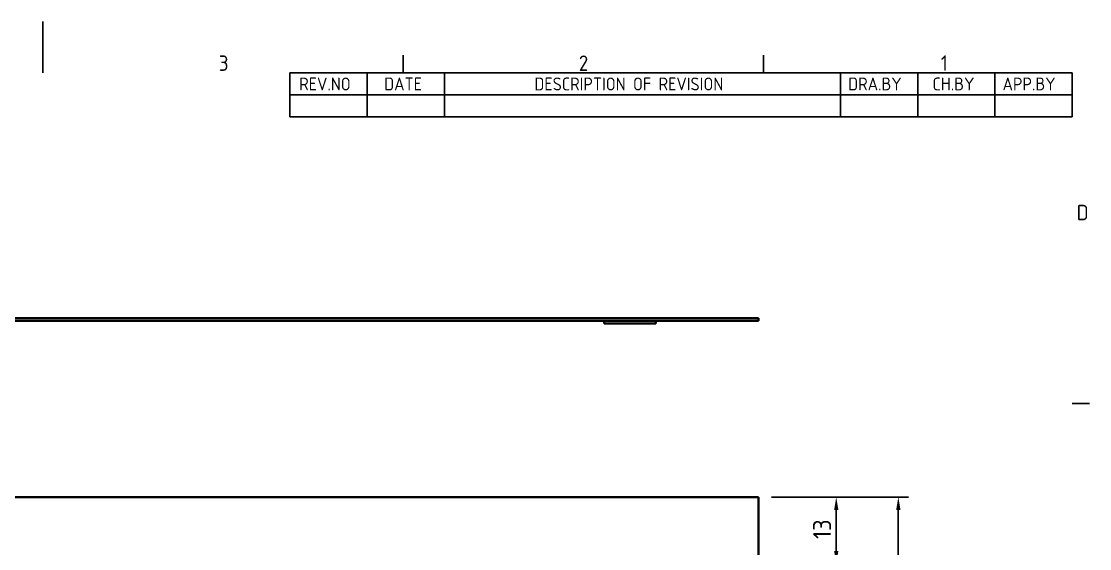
# Model space of a CAD drawing. Header units: millimetres. Extents: x 0 to 420, y 0 to 297.
# Drawn here: x 205.8 to 413.4, y 194.5 to 297 of the extents above; entities that cross this region are included whole.
import ezdxf

# ---------------------------------------------------------------- set-up
doc = ezdxf.new("R2010")
doc.units = ezdxf.units.MM
doc.layers.get('0').update_dxf_attribs({"color": 3, "lineweight": 25})
for name, color, linetype, lineweight in [('가시적인 것(ISO)', 3, 'Continuous', 40), ('경계(ISO)', 7, 'Continuous', 25), ('기호(ISO)', 5, 'Continuous', 25), ('치수(ISO)', 2, 'Continuous', 25)]:
    doc.layers.add(name, color=color, linetype=linetype, lineweight=lineweight)
doc.styles.add('ISO ProportionalPSTEK', font='isocp.shx')
doc.styles.add('문자 텍스트_PSTEK_POSCO', font='isocp.shx')
doc.styles.add('치수 텍스트_PSTEK_POSCO', font='isocp.shx')
doc.dimstyles.new('치수_PSTEK_POSCO', dxfattribs={"dimtxt": 3.5, "dimasz": 2.5, "dimexe": 2, "dimexo": 2.5, "dimgap": 1, "dimtad": 1, "dimrnd": 1e-08, "dimdsep": 46, "dimtxsty": '치수 텍스트_PSTEK_POSCO', "dimcen": 0.09, "dimdle": 10, "dimclrd": 7, "dimclre": 7, "dimclrt": 2, "dimadec": 1, "dimazin": 2, "dimtfac": 1, "dimtmove": 0, "dimatfit": 3, "dimfxl": 0, "dimtolj": 1, "dimlwd": -1, "dimlwe": -1, "dimarcsym": 0})

# ---------------------------------------------------------------- blocks, each defined once
blk = doc.blocks.new('경계 Default Border')
at = {"layer": '경계(ISO)'}
for p, q in [((280, 287.0000076293945), (280, 290.4000091552734)), ((350, 287.0000076293945), (350, 290.4000091552734)), ((410, 222.7499961853027), (413.4000015258789, 222.7499961853027))]:
    blk.add_line(p, q, dxfattribs=at)
at = {"layer": '경계(ISO)', "flags": 128}
blk.add_lwpolyline([(210, 297.0000076293945), (210, 287.0000076293945)], dxfattribs=at)
at = {"layer": '경계(ISO)', "color": 2, "char_height": 3.00000011920929, "attachment_point": 7, "style": '문자 텍스트_PSTEK_POSCO'}
for s, insert in [('3', (244.1685395229535, 287.3713945155963)), ('2', (314.127739416884, 287.3713945155963)), ('1', (384.4860661041481, 287.4)), ('D', (410.878270202895, 258.3463944559917))]:
    blk.add_mtext(s, dxfattribs=dict(at, insert=insert))
blk = doc.blocks.new('리비전 내역')
at = {"layer": '기호(ISO)'}
for p, q in [((258, 287.0000076293945), (410, 287.0000076293945)), ((258, 287.0000076293945), (258, 282.7200076293945)), ((273, 287.0000076293945), (273, 282.7200076293945)), ((288, 287.0000076293945), (288, 282.7200076293945)), ((365, 287.0000076293945), (365, 282.7200076293945)), ((380, 287.0000076293945), (380, 282.7200076293945)), ((395, 287.0000076293945), (395, 282.7200076293945)), ((410, 287.0000076293945), (410, 282.7200076293945)), ((258, 282.7200076293945), (410, 282.7200076293945)), ((258, 282.7200076293945), (258, 278.4400076293945)), ((273, 282.7200076293945), (273, 278.4400076293945)), ((288, 282.7200076293945), (288, 278.4400076293945)), ((365, 282.7200076293945), (365, 278.4400076293945)), ((380, 282.7200076293945), (380, 278.4400076293945)), ((395, 282.7200076293945), (395, 278.4400076293945)), ((410, 282.7200076293945), (410, 278.4400076293945)), ((258, 278.4400076293945), (410, 278.4400076293945))]:
    blk.add_line(p, q, dxfattribs=at)
at = {"layer": '기호(ISO)', "color": 2, "char_height": 2.5, "attachment_point": 7, "style": 'ISO ProportionalPSTEK'}
for s, insert in [('REV.NO', (259.7871163682308, 283.5831900503393)), ('DATE', (276.3142317728366, 283.5831900503393)), ('DESCRIPTION OF REVISION', (305.5070204333629, 283.5831900503393)), ('DRA.BY', (366.4757339553204, 283.5831900503393)), ('CH.BY', (382.8642915086117, 283.5831900503393)), ('APP.BY', (396.4777339604404, 283.5831900503393))]:
    blk.add_mtext(s, dxfattribs=dict(at, insert=insert))
blk = doc.blocks.new('*D23')
at = {"layer": 'Defpoints', "color": 0}
for p in [(349.0664043576478, 204.5637129435302), (376.2215990446441, 204.5637129435302), (349.0664043576478, 105.5637129435301)]:
    blk.add_point(p, dxfattribs=at)
at = {"layer": '치수(ISO)', "color": 7}
for p, q in [((351.5664043576478, 204.5637129435302), (378.2215990446441, 204.5637129435302)), ((376.2215990446441, 108.0637129435301), (376.2215990446441, 202.0637129435302)), ((351.5664043576478, 105.5637129435301), (378.2215990446441, 105.5637129435301))]:
    blk.add_line(p, q, dxfattribs=at)
for points in [[(375.8049323779774, 202.0637129435302), (376.6382657113108, 202.0637129435302), (376.2215990446441, 204.5637129435302)], [(375.8049323779774, 108.0637129435301), (376.6382657113107, 108.0637129435301), (376.2215990446441, 105.5637129435301)]]:
    blk.add_solid(points, dxfattribs=at)
at = {"layer": '치수(ISO)', "color": 2, "insert": (373.4715990446441, 152.9409369818618), "char_height": 3.5, "attachment_point": 4, "rotation": 90, "style": '치수 텍스트_PSTEK_POSCO'}
blk.add_mtext('\\A1;99', dxfattribs=at)
blk = doc.blocks.new('*D27')
at = {"layer": 'Defpoints', "color": 0}
for p in [(349.0664043576478, 204.5637129435302), (364.1585587724608, 204.5637129435302), (329.0664043576478, 191.5637129435302)]:
    blk.add_point(p, dxfattribs=at)
at = {"layer": '치수(ISO)', "color": 7}
for p, q in [((351.5664043576478, 204.5637129435302), (366.1585587724608, 204.5637129435302)), ((364.1585587724608, 194.0637129435302), (364.1585587724608, 202.0637129435302)), ((331.5664043576478, 191.5637129435302), (366.1585587724608, 191.5637129435302))]:
    blk.add_line(p, q, dxfattribs=at)
for points in [[(363.7418921057941, 202.0637129435302), (364.5752254391275, 202.0637129435302), (364.1585587724608, 204.5637129435302)], [(363.7418921057941, 194.0637129435302), (364.5752254391275, 194.0637129435302), (364.1585587724608, 191.5637129435302)]]:
    blk.add_solid(points, dxfattribs=at)
at = {"layer": '치수(ISO)', "color": 2, "insert": (361.4085587724608, 196.4162255701148), "char_height": 3.5, "attachment_point": 4, "rotation": 90, "style": '치수 텍스트_PSTEK_POSCO'}
blk.add_mtext('\\A1;13', dxfattribs=at)

msp = doc.modelspace()

# ---------------------------------------------------------------- linework, layer by layer
at = {"layer": '가시적인 것(ISO)'}
for p, q in [((349.0664043576726, 239.2954023853477), (40.0664043576726, 239.2954023853477)), ((349.0664043576726, 238.7954023853477), (40.0664043576726, 238.7954023853477)), ((319.0664043576726, 238.7954023853439), (319.0664043576726, 238.2954023853438)), ((329.0664043576726, 238.7954023853439), (329.0664043576726, 238.2954023853438)), ((349.0664043576726, 238.7954023853477), (349.0664043576726, 239.2954023853477)), ((319.0664043576726, 238.2954023853438), (329.0664043576726, 238.2954023853438)), ((349.0664043576478, 204.5637129435302), (40.0664043576478, 204.5637129435302)), ((349.0664043576478, 105.5637129435301), (349.0664043576478, 204.5637129435302))]:
    msp.add_line(p, q, dxfattribs=at)

# ---------------------------------------------------------------- block references
msp.add_blockref('경계 Default Border', (0, 0))
at = {"layer": '기호(ISO)'}
msp.add_blockref('리비전 내역', (0, 0), dxfattribs=at)

# ---------------------------------------------------------------- dimensions: what is measured, and where the dimension line sits
at = {"layer": '치수(ISO)', "color": 7}
for base, p1, angle, picture, middle in [((364.1585587724608, 204.5637129435302), (329.0664043576478, 191.5637129435302), 270, '*D27', (364.1585587724608, 198.0637129435301)), ((376.2215990446441, 204.5637129435302), (349.0664043576478, 105.5637129435301), 90, '*D23', (376.2215990446441, 155.0637129435301))]:
    dim = msp.add_linear_dim(base=base, p1=p1, p2=(349.0664043576478, 204.5637129435302), angle=angle, dimstyle='치수_PSTEK_POSCO', override={"dimdec": 2, "dimtp": 0, "dimtm": -0, "dimtdec": 2, "dimtofl": 0, "dimatfit": 1}, dxfattribs=at)
    dim.commit()
    dim.dimension.update_dxf_attribs({"geometry": picture, "text_midpoint": middle, "dimtype": 160})

doc.saveas('drawing.dxf')
